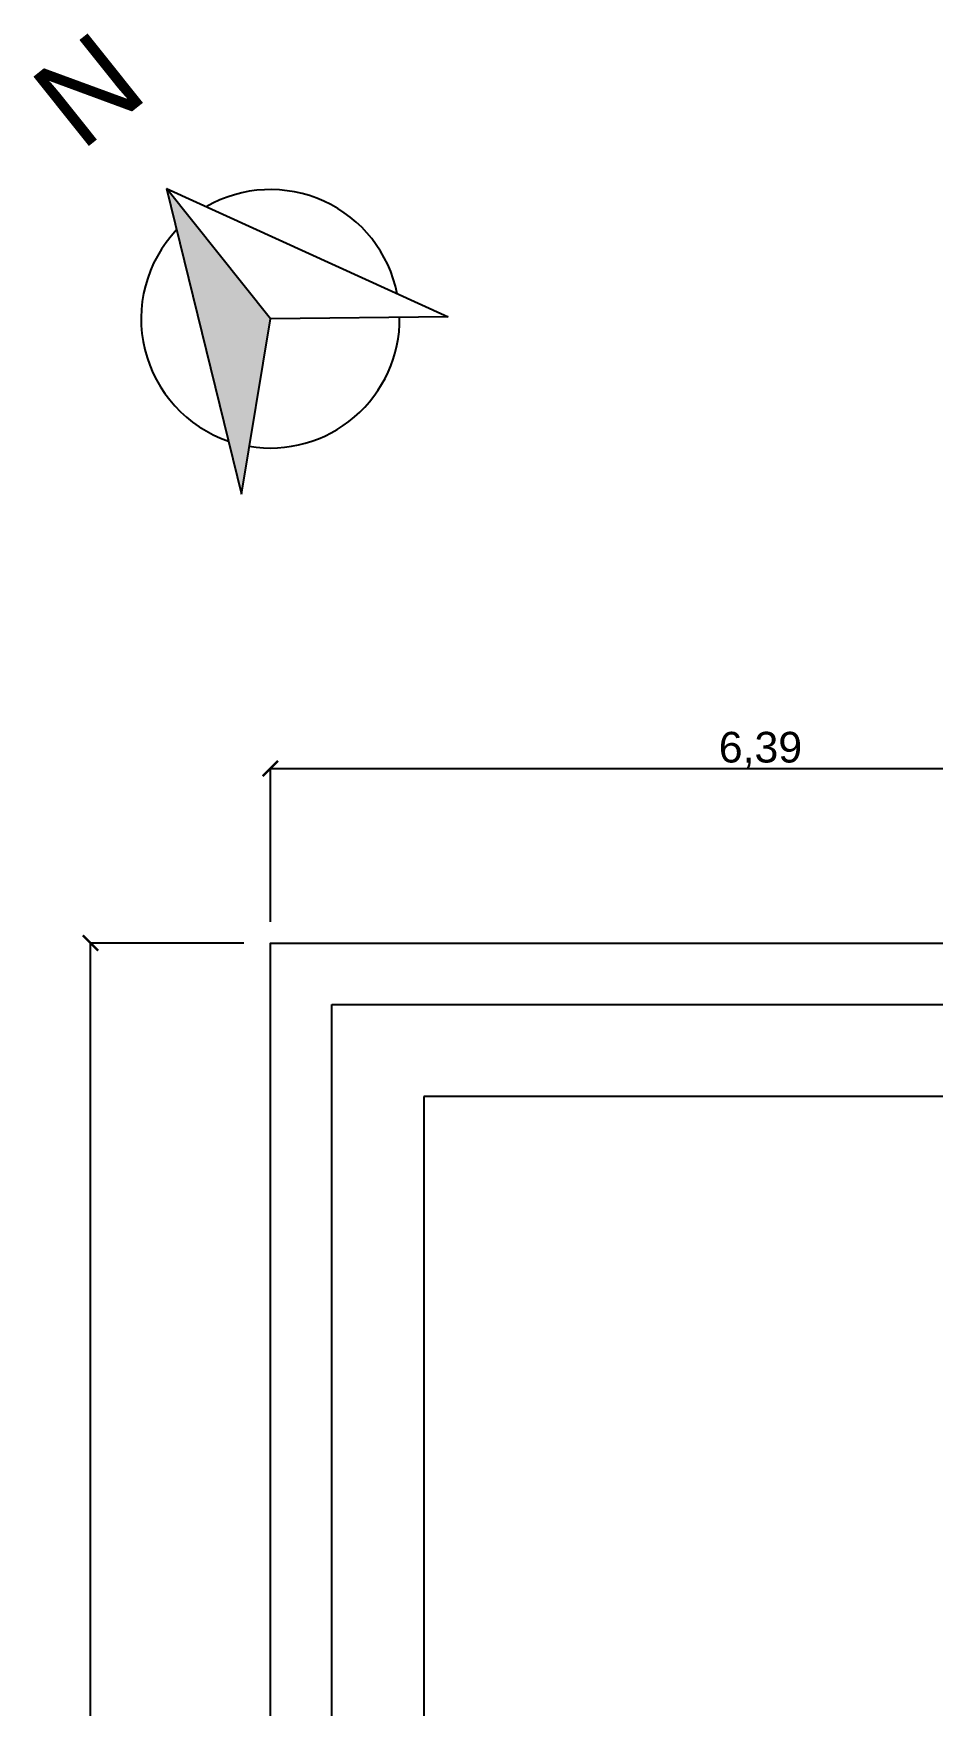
# Model space of a CAD drawing. Header units: millimetres. Extents: x 2459 to 3981, y 1231 to 4850.
# Drawn here: x 3758.97 to 3764.84, y 1287.32 to 1298.22 of the extents above; entities that cross this region are included whole.
import ezdxf
from ezdxf.enums import TextEntityAlignment as Align

# ---------------------------------------------------------------- set-up
doc = ezdxf.new("R2010")
doc.units = ezdxf.units.MM
doc.layers.add('quoteee', color=7, linetype='Continuous')
doc.styles.get("Standard").update_dxf_attribs({"font": 'arial.ttf'})
doc.dimstyles.new('Copia di ISO-25', dxfattribs={"dimtxt": 0.2, "dimasz": 0.1, "dimexe": 0, "dimexo": 0, "dimgap": 0, "dimtad": 3, "dimtxsty": 'Standard', "dimblk": 'ARCHTICK', "dimcen": -2.5, "dimclrd": 256, "dimclre": 256, "dimclrt": 256, "dimadec": 0, "dimazin": 0, "dimtfac": 1, "dimtmove": 2, "dimatfit": 3, "dimldrblk": 'ARCHTICK', "dimfxl": 1, "dimfxlon": 1, "dimtfillclr": 256, "dimlwd": -1, "dimlwe": -1, "dimarcsym": 0})

# ---------------------------------------------------------------- blocks, each defined once
blk = doc.blocks.new('_ArchTick')
at = {"color": 0, "linetype": 'ByBlock', "const_width": 0.15}
blk.add_lwpolyline([(-0.5, -0.5), (0.5, 0.5)], dxfattribs=at)
blk = doc.blocks.new('*D482')
at = {"layer": 'Defpoints', "color": 0, "lineweight": -3, "transparency": 16777216}
for p in [(3766.909, 1293.43), (3760.519, 1292.291), (3766.909, 1292.291)]:
    blk.add_point(p, dxfattribs=at)
at = {"layer": 'quoteee', "transparency": 16777216}
for p, q in [((3760.519, 1292.43), (3760.519, 1293.43)), ((3760.519, 1293.43), (3766.909, 1293.43)), ((3766.909, 1292.43), (3766.909, 1293.43))]:
    blk.add_line(p, q, dxfattribs=at)
at = {"layer": 'quoteee', "transparency": 16777216, "xscale": 0.1, "yscale": 0.1, "zscale": 0.1, "rotation": 180}
blk.add_blockref('_ArchTick', (3760.519, 1293.43), dxfattribs=at)
at = {"layer": 'quoteee', "transparency": 16777216, "xscale": 0.1, "yscale": 0.1, "zscale": 0.1}
blk.add_blockref('_ArchTick', (3766.909, 1293.43), dxfattribs=at)
at = {"layer": 'quoteee', "transparency": 16777216, "insert": (3763.714, 1293.55), "char_height": 0.2, "attachment_point": 5}
blk.add_mtext('6,39', dxfattribs=at)
blk = doc.blocks.new('*D483')
at = {"layer": 'Defpoints', "color": 0, "lineweight": -3, "transparency": 16777216}
for p in [(3759.346, 1292.291), (3760.519, 1292.291), (3760.519, 1280.071)]:
    blk.add_point(p, dxfattribs=at)
at = {"layer": 'quoteee', "transparency": 16777216}
for p, q in [((3760.346, 1292.291), (3759.346, 1292.291)), ((3759.346, 1280.071), (3759.346, 1292.291)), ((3760.346, 1280.071), (3759.346, 1280.071))]:
    blk.add_line(p, q, dxfattribs=at)
at = {"layer": 'quoteee', "transparency": 16777216, "xscale": 0.1, "yscale": 0.1, "zscale": 0.1}
for p, rotation in [((3759.346, 1292.291), 90), ((3759.346, 1280.071), 270)]:
    blk.add_blockref('_ArchTick', p, dxfattribs=dict(at, rotation=rotation))
at = {"layer": 'quoteee', "transparency": 16777216, "insert": (3759.226, 1286.181), "char_height": 0.2, "attachment_point": 5, "rotation": 90}
blk.add_mtext('12,22', dxfattribs=at)

msp = doc.modelspace()

# ---------------------------------------------------------------- hatches: boundary and pattern name
at = {"linetype": 'Continuous', "ltscale": 0.01}
h = msp.add_hatch(color=256, dxfattribs=at)
h.dxf.hatch_style = 1
h.paths.add_polyline_path([(3760.329507, 1295.219556), (3760.518704, 1296.362467), (3759.840725, 1297.21174)])

# ---------------------------------------------------------------- linework, layer by layer
for p, q in [((3759.840725, 1297.21174), (3761.677105, 1296.374609)), ((3759.840725, 1297.21174), (3760.329507, 1295.219556)), ((3760.518704, 1296.362467), (3759.840725, 1297.21174)), ((3759.840725, 1297.21174), (3761.677105, 1296.374609)), ((3759.840725, 1297.21174), (3760.329507, 1295.219556)), ((3760.518704, 1296.362467), (3759.840725, 1297.21174)), ((3760.329507, 1295.219556), (3760.518704, 1296.362467)), ((3760.329507, 1295.219556), (3760.518704, 1296.362467)), ((3761.677105, 1296.374609), (3760.518704, 1296.362467)), ((3761.677105, 1296.374609), (3760.518704, 1296.362467)), ((3760.918704, 1280.470565), (3760.918704, 1291.890565)), ((3760.918704, 1291.890565), (3766.908295, 1291.890565))]:
    msp.add_line(p, q)
at = {"linetype": 'Continuous'}
for p, q in [((3760.918704, 1280.470565), (3760.918704, 1291.890565)), ((3760.918704, 1291.890565), (3766.908295, 1291.890565))]:
    msp.add_line(p, q, dxfattribs=at)
at = {"linetype": 'Continuous', "lineweight": -3, "ltscale": 0.01}
for p, q in [((3766.908295, 1291.290565), (3761.518704, 1291.290565)), ((3761.518704, 1291.290565), (3761.518704, 1281.573303))]:
    msp.add_line(p, q, dxfattribs=at)
at = {"linetype": 'Continuous'}
msp.add_lwpolyline([(3770.428704, 1292.290565), (3776.818704, 1292.290565), (3776.818704, 1280.070565), (3760.518704, 1280.070565), (3760.518704, 1292.290565), (3766.908704, 1292.290565)], dxfattribs=at)
msp.add_lwpolyline([(3770.428704, 1292.290565), (3776.818704, 1292.290565), (3776.818704, 1280.070565), (3760.518704, 1280.070565), (3760.518704, 1292.290565), (3766.908704, 1292.290565)])
for start, end in [(11.1686467, 119.8186945), (11.1686467, 119.8186945), (136.5446132, 251.0258035), (136.5446132, 251.0258035), (260.6005281, 0.6005281), (260.6005281, 0.6005281)]:
    msp.add_arc((3760.518704, 1296.362467), 0.842862, start, end)

# ---------------------------------------------------------------- texts
msp.add_text('N', height=0.578782, rotation=38.6005281).set_placement((3759.330897, 1297.856525), align=Align.MIDDLE_CENTER)
msp.add_text('N', height=0.578782, rotation=38.6005281).set_placement((3759.330897, 1297.856525), align=Align.MIDDLE_CENTER)

# ---------------------------------------------------------------- dimensions: what is measured, and where the dimension line sits
at = {"layer": 'quoteee'}
dim = msp.add_linear_dim(base=(3766.908704, 1293.429557), p1=(3760.518704, 1292.290565), p2=(3766.908704, 1292.290565), dimstyle='Copia di ISO-25', dxfattribs=at)
dim.commit()
dim.dimension.update_dxf_attribs({"geometry": '*D482', "text_midpoint": (3763.713704, 1293.549748)})
dim = msp.add_linear_dim(base=(3759.346264, 1292.290565), p1=(3760.518704, 1280.070565), p2=(3760.518704, 1292.290565), angle=90, dimstyle='Copia di ISO-25', dxfattribs=at)
dim.commit()
dim.dimension.update_dxf_attribs({"geometry": '*D483', "text_midpoint": (3759.226073, 1286.180565)})

doc.saveas('drawing.dxf')
